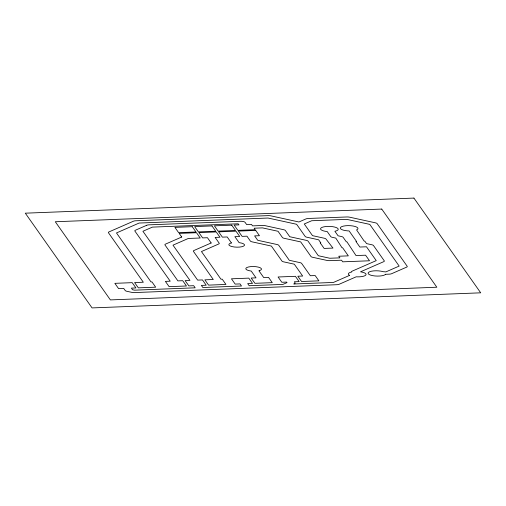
<?xml version="1.0" encoding="UTF-8"?>
<svg xmlns="http://www.w3.org/2000/svg" width="506" height="506" viewBox="0 0 506 506"><rect width="100%" height="100%" fill="white"/><g stroke="black" fill="none" stroke-linecap="round" stroke-linejoin="round"><path stroke-width="0.76" d="M385.515 274.303L385.205 274.625A8.874 2.656 1.6 0 1 372.637 275.643A8.874 2.656 1.6 0 1 369.835 271.671A8.874 2.656 1.6 0 1 383.131 271.69L385.888 271.886L399.164 266.08L369.778 224.386L346.863 219.376L311.683 220.742L304.277 223.981L312.506 235.651L324.264 238.225A3.928 1.176 1.6 0 1 325.972 239.009L332.973 248.085L324.118 248.427L320.178 242.842L320.772 242.817L318.635 239.793L306.876 237.219A3.928 1.176 1.6 0 1 305.175 236.435L296.605 224.278L268.079 218.035L139.125 223.045L116.481 232.95L150.997 281.931L151.952 281.893L155.677 287.18L138.328 287.851L134.602 282.569L143.324 282.228L108.461 232.766A3.928 1.176 1.6 0 1 109.005 231.893L133.413 221.217A3.928 1.176 1.6 0 1 135.886 220.768L268.022 215.632A3.928 1.176 1.6 0 1 270.976 215.872L298.932 221.989L305.972 218.908A3.928 1.176 1.6 0 1 308.445 218.465L346.806 216.973A3.928 1.176 1.6 0 1 349.76 217.213L375.408 222.823A3.928 1.176 1.6 0 1 377.115 223.608L407.178 266.264A3.928 1.176 1.6 0 1 406.641 267.136L391.6 273.714A3.928 1.176 1.6 0 1 389.127 274.163L385.515 274.303M146.708 225.284L135.444 230.211A3.928 1.176 1.6 0 0 134.906 231.084L170.218 281.184L165.38 281.374L169.105 286.655L186.455 285.985L182.729 280.697L177.891 280.887L142.92 231.267L152.414 227.112L238.2 223.785L238.977 224.885L234.139 225.069L237.864 230.356L255.214 229.686L254.176 228.212L262.513 227.883L278.034 231.286L282.424 237.51A3.928 1.176 1.6 0 0 284.132 238.294L300.709 241.919L310.994 256.517A3.928 1.176 1.6 0 0 312.702 257.301L326.927 260.413A3.928 1.176 1.6 0 0 329.88 260.647L341.55 260.198L342.695 261.823L369.519 260.78L365.579 255.195L356.003 255.562L346.914 241.805L346.319 241.824L343.144 237.314A3.928 1.176 1.6 0 0 341.436 236.53L338.078 235.796L334.883 231.261L335.75 231.065A8.874 2.656 1.6 0 0 334.675 227.055A8.874 2.656 1.6 0 0 321.633 227.561A8.874 2.656 1.6 0 0 326.111 231.438L327.205 231.558L330.747 236.58A3.928 1.176 1.6 0 0 332.455 237.365L335.807 238.098L341.993 247.738L342.587 247.712L348.33 255.859L338.754 256.232L339.899 257.858L329.823 258.25L318.325 255.732L308.04 241.141A3.928 1.176 1.6 0 0 306.332 240.356L289.761 236.726L285.371 230.502A3.928 1.176 1.6 0 0 283.664 229.718L265.41 225.72A3.928 1.176 1.6 0 0 262.456 225.486L252.526 225.872L251.488 224.398L246.65 224.588L245.049 222.317A3.928 1.176 1.6 0 0 240.388 221.293L149.175 224.835A3.928 1.176 1.6 0 0 146.708 225.284M181.711 237.023L165.519 244.107A3.928 1.176 1.6 0 0 164.981 244.974L189.959 280.419L185.12 280.602L188.846 285.89L193.684 285.7L195.171 287.813L134.533 290.166L132.54 289.729L131.408 288.123L135.931 287.946L132.205 282.658L114.862 283.335L118.587 288.622L123.73 288.42L125.21 290.514A3.928 1.176 1.6 0 0 126.917 291.298L131.636 292.329A3.928 1.176 1.6 0 0 134.59 292.569L336.68 284.72A3.928 1.176 1.6 0 0 339.147 284.271L356.211 276.801L357.35 276.858A8.874 2.656 1.6 0 0 365.743 275.15A8.874 2.656 1.6 0 0 362.03 272.095L360.512 271.823L383.712 261.678A3.928 1.176 1.6 0 0 384.25 260.805L373.485 245.53A3.928 1.176 1.6 0 0 371.777 244.746L366.546 243.601L364.788 241.109L364.2 241.134L356.578 229.914A8.874 2.656 1.6 0 0 352.929 225.986A8.874 2.656 1.6 0 0 340.683 227.257A8.874 2.656 1.6 0 0 347.527 230.856L349.127 230.938L356.521 241.432L355.933 241.451L359.867 247.042L366.483 246.783L376.236 260.615L352.246 271.115A3.928 1.176 1.6 0 0 351.714 271.994L350.848 272.19A8.874 2.656 1.6 0 0 349.07 275.049L349.621 275.359L333.441 282.443L293.771 283.98L294.486 283.67A3.928 1.176 1.6 0 0 295.03 282.797L294.321 281.791L299.154 281.608L295.428 276.32L278.085 276.991L281.81 282.278L286.643 282.095L287.01 282.614L282.917 284.404L249.173 285.713L247.687 283.607L252.519 283.417L248.794 278.129L231.444 278.806L235.17 284.094L240.008 283.904L241.495 286.01L202.849 287.516L201.363 285.403L206.195 285.22L202.47 279.932L197.637 280.115L172.995 245.163L188.308 238.465L200.224 238.003L196.499 232.716L179.156 233.386L181.711 237.023M211.16 242.975L193.981 250.495A3.928 1.176 1.6 0 0 193.437 251.362L213.279 279.508L204.867 279.837L208.592 285.125L225.942 284.448L222.216 279.167L220.951 279.211L201.458 251.552L218.636 244.031A3.928 1.176 1.6 0 0 219.18 243.165L215.132 237.422L219.971 237.232L216.245 231.944L198.896 232.621L202.621 237.909L207.46 237.719L211.16 242.975M231.425 242.95L231.046 243.038A7.862 2.353 1.6 0 0 231.995 246.586A7.862 2.353 1.6 0 0 243.557 246.137A7.862 2.353 1.6 0 0 239.585 242.703L239.104 242.652L234.873 236.656L239.711 236.466L235.986 231.179L218.636 231.856L222.362 237.143L227.2 236.953L231.425 242.95M259.293 270.666L258.908 270.748L263.702 277.554L268.541 277.364L272.266 282.652L254.916 283.322L251.191 278.041L256.023 277.851L251.229 271.052L250.748 270.995A7.862 2.353 1.6 0 1 246.776 267.56A7.862 2.353 1.6 0 1 258.338 267.111A7.862 2.353 1.6 0 1 259.293 270.666M413.927 198.086L25.3 213.178L92.073 307.914L480.7 292.822L413.927 198.086M381.739 209.067L55.293 221.748L110.384 299.906L436.83 287.225L381.739 209.067M192.261 226.701L174.912 227.371L178.637 232.659L195.986 231.982L192.261 226.701M212.001 225.929L194.652 226.606L198.384 231.893L215.727 231.217L212.001 225.929M231.748 225.164L214.399 225.84L218.124 231.122L235.473 230.451L231.748 225.164M255.726 230.413L238.377 231.09L242.108 236.372L246.941 236.188L250.381 241.065A3.928 1.176 1.6 0 0 252.089 241.849L271.406 246.08L281.975 261.077A3.928 1.176 1.6 0 0 283.683 261.861L294.309 264.189L302.664 276.042L297.825 276.225L301.551 281.513L318.9 280.843L315.175 275.555L310.336 275.738L301.639 263.405A3.928 1.176 1.6 0 0 299.938 262.62L289.312 260.299L278.736 245.296A3.928 1.176 1.6 0 0 277.029 244.512L257.718 240.287L254.619 235.891L259.451 235.701L255.726 230.413"/></g></svg>
